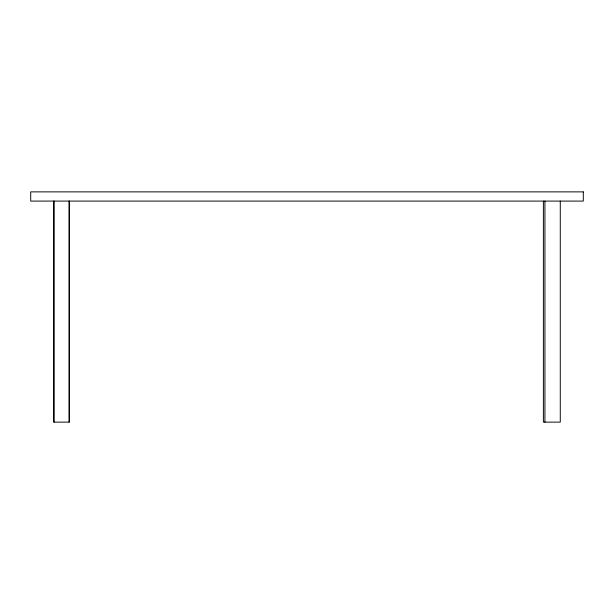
<?xml version="1.0" encoding="UTF-8"?>
<svg xmlns="http://www.w3.org/2000/svg" width="614" height="614" viewBox="0 0 614 614"><rect width="100%" height="100%" fill="white"/><g stroke="black" fill="none" stroke-linecap="round" stroke-linejoin="round"><path stroke-width="0.92" d="M560.275 201.085L560.275 422.125L543.39 422.125L543.39 201.085M544.925 201.085L544.925 422.125M69.374 201.085L69.374 422.125L53.725 422.125L53.725 201.085M69.075 201.085L69.075 422.125M54.024 201.085L54.024 422.125M583.3 191.875L30.7 191.875L30.7 201.085L583.3 201.085L583.3 191.875"/></g></svg>
